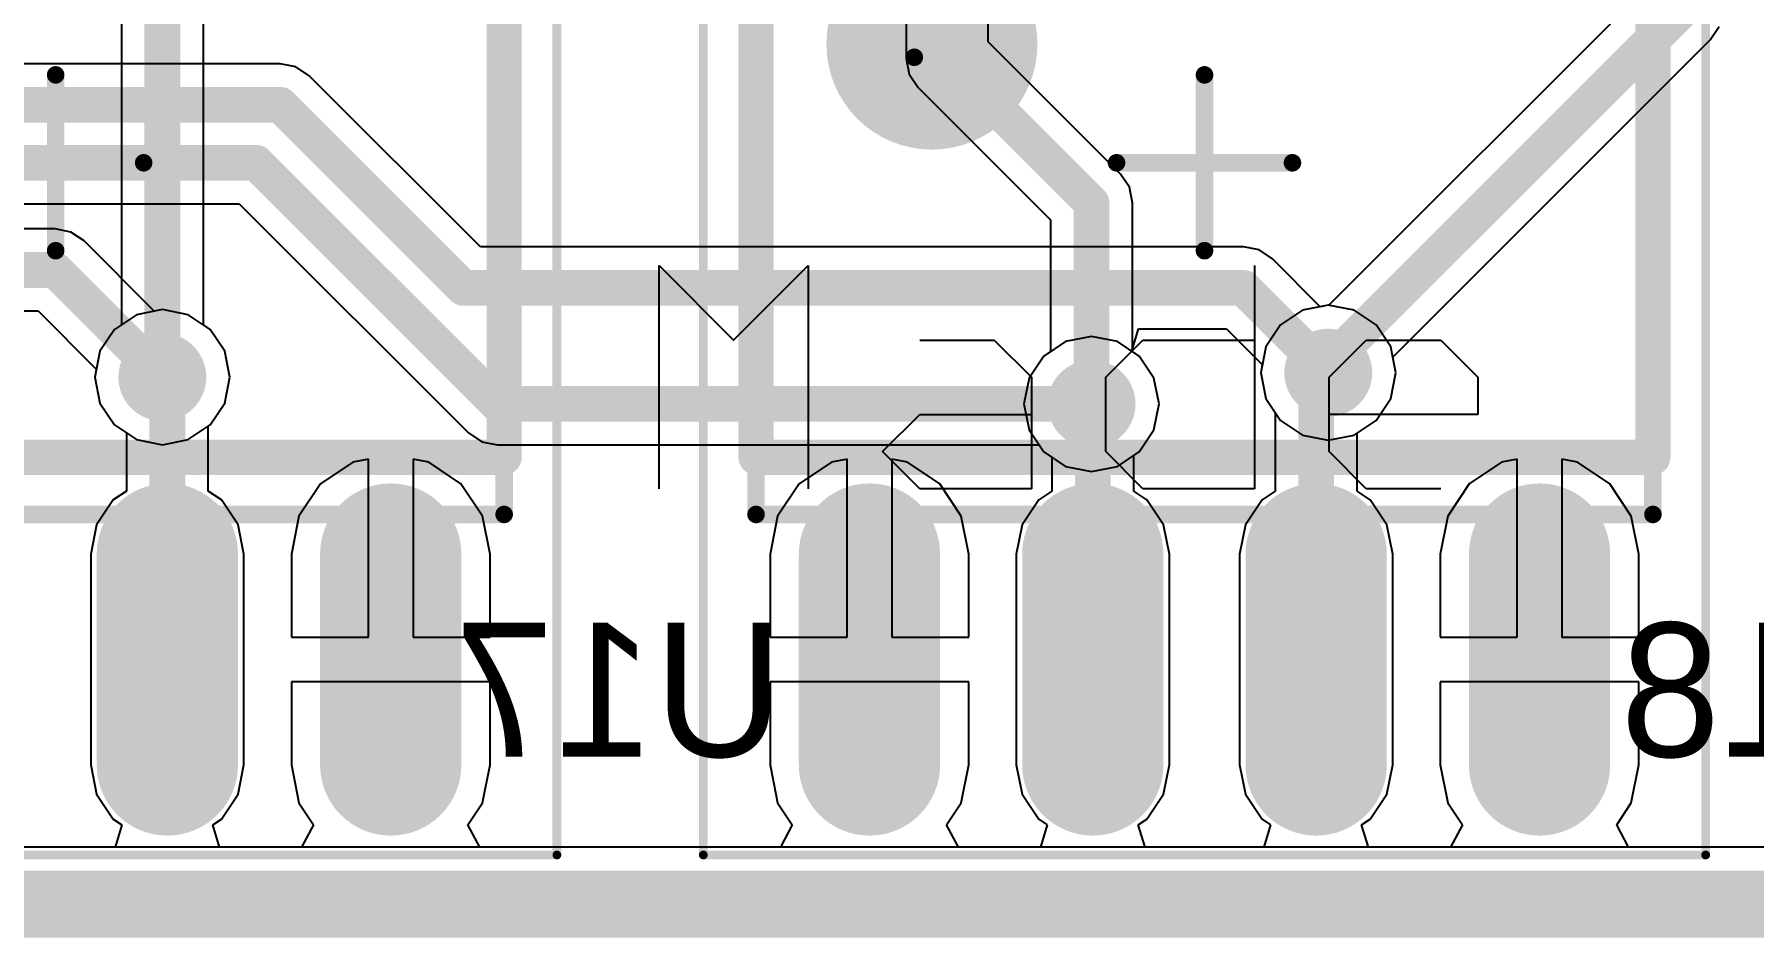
# Model space of a CAD drawing. Header units: millimetres. Extents: x 3.6 to 6.79, y 1.07 to 2.73.
# Drawn here: x 4.7904 to 5.1752, y 1.0655 to 1.2678 of the extents above; entities that cross this region are included whole.
import ezdxf

# ---------------------------------------------------------------- set-up
doc = ezdxf.new("R2010")
doc.units = ezdxf.units.MM
doc.header["$MEASUREMENT"] = 0
for name, color, linetype in [('BottomLayer', 5, 'Continuous'), ('BottomOverlay', 54, 'Continuous'), ('BottomPaste', 16, 'Continuous'), ('BottomSolder', 6, 'Continuous'), ('KeepOutLayer', 6, 'Continuous'), ('Mechanical13', 56, 'Continuous'), ('Mechanical15', 56, 'Continuous'), ('MidLayer1', 16, 'Continuous'), ('MidLayer2', 76, 'Continuous'), ('MultiLayer', 9, 'Continuous'), ('TopLayer', 1, 'Continuous'), ('TopOverlay', 2, 'Continuous'), ('ViaHoleLayer', 16, 'Continuous')]:
    doc.layers.add(name, color=color, linetype=linetype)

# ---------------------------------------------------------------- blocks, each defined once
blk = doc.blocks.new('SO8_B_17')
at = {"layer": 'BottomLayer', "const_width": 0.02362}
for points in [[(-0.0876, 0.075), (-0.13484, 0.075)], [(0.13484, 0.075), (0.0876, 0.075)], [(-0.0876, 0.025), (-0.13484, 0.025)], [(0.13484, 0.025), (0.0876, 0.025)], [(-0.0876, -0.025), (-0.13484, -0.025)], [(0.13484, -0.025), (0.0876, -0.025)], [(-0.0876, -0.075), (-0.13484, -0.075)], [(0.13484, -0.075), (0.0876, -0.075)]]:
    blk.add_lwpolyline(points, dxfattribs=at)
at = {"layer": 'BottomLayer', "const_width": 0.01181}
for points in [[(-0.14075, 0.075, 1), (-0.12894, 0.075, 1)], [(-0.0935, 0.075, 1), (-0.08169, 0.075, 1)], [(0.08169, 0.075, 1), (0.0935, 0.075, 1)], [(0.12894, 0.075, 1), (0.14075, 0.075, 1)], [(-0.14075, 0.025, 1), (-0.12894, 0.025, 1)], [(-0.0935, 0.025, 1), (-0.08169, 0.025, 1)], [(0.08169, 0.025, 1), (0.0935, 0.025, 1)], [(0.12894, 0.025, 1), (0.14075, 0.025, 1)], [(-0.14075, -0.025, 1), (-0.12894, -0.025, 1)], [(-0.0935, -0.025, 1), (-0.08169, -0.025, 1)], [(0.08169, -0.025, 1), (0.0935, -0.025, 1)], [(0.12894, -0.025, 1), (0.14075, -0.025, 1)], [(-0.14075, -0.075, 1), (-0.12894, -0.075, 1)], [(-0.0935, -0.075, 1), (-0.08169, -0.075, 1)], [(0.08169, -0.075, 1), (0.0935, -0.075, 1)], [(0.12894, -0.075, 1), (0.14075, -0.075, 1)]]:
    blk.add_lwpolyline(points, format="xyb", close=True, dxfattribs=at)
at = {"layer": 'BottomOverlay', "const_width": 0.00787}
for points in [[(-0.06594, -0.10039), (-0.06594, 0.10039)], [(0.06594, 0.10039), (-0.06594, 0.10039)], [(0.06594, -0.10039), (0.06594, 0.10039)], [(0.06594, -0.10039), (-0.06594, -0.10039)]]:
    blk.add_lwpolyline(points, dxfattribs=at)
at = {"layer": 'BottomOverlay'}
for points, const_width in [([(-0.06791, 0.10039, 1), (-0.06398, 0.10039, 1)], 0.00394), ([(-0.06791, 0.10039, 1), (-0.06398, 0.10039, 1)], 0.00394), ([(0.06398, 0.10039, 1), (0.06791, 0.10039, 1)], 0.00394), ([(0.06398, 0.10039, 1), (0.06791, 0.10039, 1)], 0.00394), ([(-0.01476, -0.06102, 1), (-0.03839, -0.06102, 1)], 0.02362), ([(-0.04429, -0.06102, 1), (-0.03248, -0.06102, 1)], 0.01181), ([(-0.02067, -0.06102, 1), (-0.00886, -0.06102, 1)], 0.01181), ([(-0.06791, -0.10039, 1), (-0.06398, -0.10039, 1)], 0.00394), ([(-0.06791, -0.10039, 1), (-0.06398, -0.10039, 1)], 0.00394), ([(0.06398, -0.10039, 1), (0.06791, -0.10039, 1)], 0.00394), ([(0.06398, -0.10039, 1), (0.06791, -0.10039, 1)], 0.00394), ([(-0.1063, -0.1124, 1), (-0.11614, -0.1124, 1)], 0.00984), ([(-0.1186, -0.1124, 1), (-0.11368, -0.1124, 1)], 0.00492), ([(-0.10876, -0.1124, 1), (-0.10384, -0.1124, 1)], 0.00492)]:
    blk.add_lwpolyline(points, format="xyb", close=True, dxfattribs=dict(at, const_width=const_width))
at = {"layer": 'BottomPaste', "const_width": 0.02362}
for points in [[(-0.0876, 0.075), (-0.13484, 0.075)], [(0.13484, 0.075), (0.0876, 0.075)], [(-0.0876, 0.025), (-0.13484, 0.025)], [(0.13484, 0.025), (0.0876, 0.025)], [(-0.0876, -0.025), (-0.13484, -0.025)], [(0.13484, -0.025), (0.0876, -0.025)], [(-0.0876, -0.075), (-0.13484, -0.075)], [(0.13484, -0.075), (0.0876, -0.075)]]:
    blk.add_lwpolyline(points, dxfattribs=at)
at = {"layer": 'BottomPaste', "const_width": 0.01181}
for points in [[(-0.14075, 0.075, 1), (-0.12894, 0.075, 1)], [(-0.0935, 0.075, 1), (-0.08169, 0.075, 1)], [(0.08169, 0.075, 1), (0.0935, 0.075, 1)], [(0.12894, 0.075, 1), (0.14075, 0.075, 1)], [(-0.14075, 0.025, 1), (-0.12894, 0.025, 1)], [(-0.0935, 0.025, 1), (-0.08169, 0.025, 1)], [(0.08169, 0.025, 1), (0.0935, 0.025, 1)], [(0.12894, 0.025, 1), (0.14075, 0.025, 1)], [(-0.14075, -0.025, 1), (-0.12894, -0.025, 1)], [(-0.0935, -0.025, 1), (-0.08169, -0.025, 1)], [(0.08169, -0.025, 1), (0.0935, -0.025, 1)], [(0.12894, -0.025, 1), (0.14075, -0.025, 1)], [(-0.14075, -0.075, 1), (-0.12894, -0.075, 1)], [(-0.0935, -0.075, 1), (-0.08169, -0.075, 1)], [(0.08169, -0.075, 1), (0.0935, -0.075, 1)], [(0.12894, -0.075, 1), (0.14075, -0.075, 1)]]:
    blk.add_lwpolyline(points, format="xyb", close=True, dxfattribs=at)
at = {"layer": 'BottomSolder', "const_width": 0.03162}
for points in [[(-0.0876, 0.075), (-0.13484, 0.075)], [(0.13484, 0.075), (0.0876, 0.075)], [(-0.0876, 0.025), (-0.13484, 0.025)], [(0.13484, 0.025), (0.0876, 0.025)], [(-0.0876, -0.025), (-0.13484, -0.025)], [(0.13484, -0.025), (0.0876, -0.025)], [(-0.0876, -0.075), (-0.13484, -0.075)], [(0.13484, -0.075), (0.0876, -0.075)]]:
    blk.add_lwpolyline(points, dxfattribs=at)
at = {"layer": 'BottomSolder', "const_width": 0.01581}
for points in [[(-0.14275, 0.075, 1), (-0.12694, 0.075, 1)], [(-0.0955, 0.075, 1), (-0.07969, 0.075, 1)], [(0.07969, 0.075, 1), (0.0955, 0.075, 1)], [(0.12694, 0.075, 1), (0.14275, 0.075, 1)], [(-0.14275, 0.025, 1), (-0.12694, 0.025, 1)], [(-0.0955, 0.025, 1), (-0.07969, 0.025, 1)], [(0.07969, 0.025, 1), (0.0955, 0.025, 1)], [(0.12694, 0.025, 1), (0.14275, 0.025, 1)], [(-0.14275, -0.025, 1), (-0.12694, -0.025, 1)], [(-0.0955, -0.025, 1), (-0.07969, -0.025, 1)], [(0.07969, -0.025, 1), (0.0955, -0.025, 1)], [(0.12694, -0.025, 1), (0.14275, -0.025, 1)], [(-0.14275, -0.075, 1), (-0.12694, -0.075, 1)], [(-0.0955, -0.075, 1), (-0.07969, -0.075, 1)], [(0.07969, -0.075, 1), (0.0955, -0.075, 1)], [(0.12694, -0.075, 1), (0.14275, -0.075, 1)]]:
    blk.add_lwpolyline(points, format="xyb", close=True, dxfattribs=at)
at = {"layer": 'Mechanical13', "const_width": 0.00394}
for points in [[(-0.07874, -0.10039), (-0.07874, 0.10039)], [(0.07874, 0.10039), (-0.07874, 0.10039)], [(0.07874, -0.10039), (0.07874, 0.10039)], [(0.07874, -0.10039), (-0.07874, -0.10039)]]:
    blk.add_lwpolyline(points, dxfattribs=at)
at = {"layer": 'Mechanical13'}
for points, const_width in [([(-0.07972, 0.10039, 1), (-0.07776, 0.10039, 1)], 0.00197), ([(-0.07972, 0.10039, 1), (-0.07776, 0.10039, 1)], 0.00197), ([(0.07776, 0.10039, 1), (0.07972, 0.10039, 1)], 0.00197), ([(0.07776, 0.10039, 1), (0.07972, 0.10039, 1)], 0.00197), ([(-0.02362, -0.06496, 1), (-0.06299, -0.06496, 1)], 0.00394), ([(-0.06398, -0.06496, 1), (-0.06201, -0.06496, 1)], 0.00197), ([(-0.02461, -0.06496, 1), (-0.02264, -0.06496, 1)], 0.00197), ([(-0.07972, -0.10039, 1), (-0.07776, -0.10039, 1)], 0.00197), ([(-0.07972, -0.10039, 1), (-0.07776, -0.10039, 1)], 0.00197), ([(0.07776, -0.10039, 1), (0.07972, -0.10039, 1)], 0.00197), ([(0.07776, -0.10039, 1), (0.07972, -0.10039, 1)], 0.00197)]:
    blk.add_lwpolyline(points, format="xyb", close=True, dxfattribs=dict(at, const_width=const_width))
at = {"layer": 'Mechanical15'}
for points, const_width in [([(-0.155, -0.1122), (-0.155, 0.1122)], 0.00197), ([(0.155, 0.1122), (-0.155, 0.1122)], 0.00197), ([(0.155, -0.1122), (0.155, 0.1122)], 0.00197), ([(0, -0.01969), (0, 0.01969)], 0.00394), ([(0.01969, 0), (-0.01969, 0)], 0.00394), ([(0.155, -0.1122), (-0.155, -0.1122)], 0.00197)]:
    blk.add_lwpolyline(points, dxfattribs=dict(at, const_width=const_width))
for points, const_width in [([(-0.15549, 0.1122, 1), (-0.15451, 0.1122, 1)], 0.000984), ([(-0.15549, 0.1122, 1), (-0.15451, 0.1122, 1)], 0.000984), ([(0.15451, 0.1122, 1), (0.15549, 0.1122, 1)], 0.000984), ([(0.15451, 0.1122, 1), (0.15549, 0.1122, 1)], 0.000984), ([(-0.00098, 0.01969, 1), (0.00098, 0.01969, 1)], 0.00197), ([(-0.02067, 0, 1), (-0.0187, 0, 1)], 0.00197), ([(0.0187, 0, 1), (0.02067, 0, 1)], 0.00197), ([(-0.00098, -0.01969, 1), (0.00098, -0.01969, 1)], 0.00197), ([(-0.15549, -0.1122, 1), (-0.15451, -0.1122, 1)], 0.000984), ([(-0.15549, -0.1122, 1), (-0.15451, -0.1122, 1)], 0.000984), ([(0.15451, -0.1122, 1), (0.15549, -0.1122, 1)], 0.000984), ([(0.15451, -0.1122, 1), (0.15549, -0.1122, 1)], 0.000984)]:
    blk.add_lwpolyline(points, format="xyb", close=True, dxfattribs=dict(at, const_width=const_width))
blk = doc.blocks.new('SO8_B_18')
at = {"layer": 'BottomLayer', "const_width": 0.02362}
for points in [[(-0.0876, 0.075), (-0.13484, 0.075)], [(0.13484, 0.075), (0.0876, 0.075)], [(-0.0876, 0.025), (-0.13484, 0.025)], [(0.13484, 0.025), (0.0876, 0.025)], [(-0.0876, -0.025), (-0.13484, -0.025)], [(0.13484, -0.025), (0.0876, -0.025)], [(-0.0876, -0.075), (-0.13484, -0.075)], [(0.13484, -0.075), (0.0876, -0.075)]]:
    blk.add_lwpolyline(points, dxfattribs=at)
at = {"layer": 'BottomLayer', "const_width": 0.01181}
for points in [[(-0.14075, 0.075, 1), (-0.12894, 0.075, 1)], [(-0.0935, 0.075, 1), (-0.08169, 0.075, 1)], [(0.08169, 0.075, 1), (0.0935, 0.075, 1)], [(0.12894, 0.075, 1), (0.14075, 0.075, 1)], [(-0.14075, 0.025, 1), (-0.12894, 0.025, 1)], [(-0.0935, 0.025, 1), (-0.08169, 0.025, 1)], [(0.08169, 0.025, 1), (0.0935, 0.025, 1)], [(0.12894, 0.025, 1), (0.14075, 0.025, 1)], [(-0.14075, -0.025, 1), (-0.12894, -0.025, 1)], [(-0.0935, -0.025, 1), (-0.08169, -0.025, 1)], [(0.08169, -0.025, 1), (0.0935, -0.025, 1)], [(0.12894, -0.025, 1), (0.14075, -0.025, 1)], [(-0.14075, -0.075, 1), (-0.12894, -0.075, 1)], [(-0.0935, -0.075, 1), (-0.08169, -0.075, 1)], [(0.08169, -0.075, 1), (0.0935, -0.075, 1)], [(0.12894, -0.075, 1), (0.14075, -0.075, 1)]]:
    blk.add_lwpolyline(points, format="xyb", close=True, dxfattribs=at)
at = {"layer": 'BottomOverlay', "const_width": 0.00787}
for points in [[(-0.06594, -0.10039), (-0.06594, 0.10039)], [(0.06594, 0.10039), (-0.06594, 0.10039)], [(0.06594, -0.10039), (0.06594, 0.10039)], [(0.06594, -0.10039), (-0.06594, -0.10039)]]:
    blk.add_lwpolyline(points, dxfattribs=at)
at = {"layer": 'BottomOverlay'}
for points, const_width in [([(-0.06791, 0.10039, 1), (-0.06398, 0.10039, 1)], 0.00394), ([(-0.06791, 0.10039, 1), (-0.06398, 0.10039, 1)], 0.00394), ([(0.06398, 0.10039, 1), (0.06791, 0.10039, 1)], 0.00394), ([(0.06398, 0.10039, 1), (0.06791, 0.10039, 1)], 0.00394), ([(-0.01476, -0.06102, 1), (-0.03839, -0.06102, 1)], 0.02362), ([(-0.04429, -0.06102, 1), (-0.03248, -0.06102, 1)], 0.01181), ([(-0.02067, -0.06102, 1), (-0.00886, -0.06102, 1)], 0.01181), ([(-0.06791, -0.10039, 1), (-0.06398, -0.10039, 1)], 0.00394), ([(-0.06791, -0.10039, 1), (-0.06398, -0.10039, 1)], 0.00394), ([(0.06398, -0.10039, 1), (0.06791, -0.10039, 1)], 0.00394), ([(0.06398, -0.10039, 1), (0.06791, -0.10039, 1)], 0.00394), ([(-0.1063, -0.1124, 1), (-0.11614, -0.1124, 1)], 0.00984), ([(-0.1186, -0.1124, 1), (-0.11368, -0.1124, 1)], 0.00492), ([(-0.10876, -0.1124, 1), (-0.10384, -0.1124, 1)], 0.00492)]:
    blk.add_lwpolyline(points, format="xyb", close=True, dxfattribs=dict(at, const_width=const_width))
at = {"layer": 'BottomPaste', "const_width": 0.02362}
for points in [[(-0.0876, 0.075), (-0.13484, 0.075)], [(0.13484, 0.075), (0.0876, 0.075)], [(-0.0876, 0.025), (-0.13484, 0.025)], [(0.13484, 0.025), (0.0876, 0.025)], [(-0.0876, -0.025), (-0.13484, -0.025)], [(0.13484, -0.025), (0.0876, -0.025)], [(-0.0876, -0.075), (-0.13484, -0.075)], [(0.13484, -0.075), (0.0876, -0.075)]]:
    blk.add_lwpolyline(points, dxfattribs=at)
at = {"layer": 'BottomPaste', "const_width": 0.01181}
for points in [[(-0.14075, 0.075, 1), (-0.12894, 0.075, 1)], [(-0.0935, 0.075, 1), (-0.08169, 0.075, 1)], [(0.08169, 0.075, 1), (0.0935, 0.075, 1)], [(0.12894, 0.075, 1), (0.14075, 0.075, 1)], [(-0.14075, 0.025, 1), (-0.12894, 0.025, 1)], [(-0.0935, 0.025, 1), (-0.08169, 0.025, 1)], [(0.08169, 0.025, 1), (0.0935, 0.025, 1)], [(0.12894, 0.025, 1), (0.14075, 0.025, 1)], [(-0.14075, -0.025, 1), (-0.12894, -0.025, 1)], [(-0.0935, -0.025, 1), (-0.08169, -0.025, 1)], [(0.08169, -0.025, 1), (0.0935, -0.025, 1)], [(0.12894, -0.025, 1), (0.14075, -0.025, 1)], [(-0.14075, -0.075, 1), (-0.12894, -0.075, 1)], [(-0.0935, -0.075, 1), (-0.08169, -0.075, 1)], [(0.08169, -0.075, 1), (0.0935, -0.075, 1)], [(0.12894, -0.075, 1), (0.14075, -0.075, 1)]]:
    blk.add_lwpolyline(points, format="xyb", close=True, dxfattribs=at)
at = {"layer": 'BottomSolder', "const_width": 0.03162}
for points in [[(-0.0876, 0.075), (-0.13484, 0.075)], [(0.13484, 0.075), (0.0876, 0.075)], [(-0.0876, 0.025), (-0.13484, 0.025)], [(0.13484, 0.025), (0.0876, 0.025)], [(-0.0876, -0.025), (-0.13484, -0.025)], [(0.13484, -0.025), (0.0876, -0.025)], [(-0.0876, -0.075), (-0.13484, -0.075)], [(0.13484, -0.075), (0.0876, -0.075)]]:
    blk.add_lwpolyline(points, dxfattribs=at)
at = {"layer": 'BottomSolder', "const_width": 0.01581}
for points in [[(-0.14275, 0.075, 1), (-0.12694, 0.075, 1)], [(-0.0955, 0.075, 1), (-0.07969, 0.075, 1)], [(0.07969, 0.075, 1), (0.0955, 0.075, 1)], [(0.12694, 0.075, 1), (0.14275, 0.075, 1)], [(-0.14275, 0.025, 1), (-0.12694, 0.025, 1)], [(-0.0955, 0.025, 1), (-0.07969, 0.025, 1)], [(0.07969, 0.025, 1), (0.0955, 0.025, 1)], [(0.12694, 0.025, 1), (0.14275, 0.025, 1)], [(-0.14275, -0.025, 1), (-0.12694, -0.025, 1)], [(-0.0955, -0.025, 1), (-0.07969, -0.025, 1)], [(0.07969, -0.025, 1), (0.0955, -0.025, 1)], [(0.12694, -0.025, 1), (0.14275, -0.025, 1)], [(-0.14275, -0.075, 1), (-0.12694, -0.075, 1)], [(-0.0955, -0.075, 1), (-0.07969, -0.075, 1)], [(0.07969, -0.075, 1), (0.0955, -0.075, 1)], [(0.12694, -0.075, 1), (0.14275, -0.075, 1)]]:
    blk.add_lwpolyline(points, format="xyb", close=True, dxfattribs=at)
at = {"layer": 'Mechanical13', "const_width": 0.00394}
for points in [[(-0.07874, -0.10039), (-0.07874, 0.10039)], [(0.07874, 0.10039), (-0.07874, 0.10039)], [(0.07874, -0.10039), (0.07874, 0.10039)], [(0.07874, -0.10039), (-0.07874, -0.10039)]]:
    blk.add_lwpolyline(points, dxfattribs=at)
at = {"layer": 'Mechanical13'}
for points, const_width in [([(-0.07972, 0.10039, 1), (-0.07776, 0.10039, 1)], 0.00197), ([(-0.07972, 0.10039, 1), (-0.07776, 0.10039, 1)], 0.00197), ([(0.07776, 0.10039, 1), (0.07972, 0.10039, 1)], 0.00197), ([(0.07776, 0.10039, 1), (0.07972, 0.10039, 1)], 0.00197), ([(-0.02362, -0.06496, 1), (-0.06299, -0.06496, 1)], 0.00394), ([(-0.06398, -0.06496, 1), (-0.06201, -0.06496, 1)], 0.00197), ([(-0.02461, -0.06496, 1), (-0.02264, -0.06496, 1)], 0.00197), ([(-0.07972, -0.10039, 1), (-0.07776, -0.10039, 1)], 0.00197), ([(-0.07972, -0.10039, 1), (-0.07776, -0.10039, 1)], 0.00197), ([(0.07776, -0.10039, 1), (0.07972, -0.10039, 1)], 0.00197), ([(0.07776, -0.10039, 1), (0.07972, -0.10039, 1)], 0.00197)]:
    blk.add_lwpolyline(points, format="xyb", close=True, dxfattribs=dict(at, const_width=const_width))
at = {"layer": 'Mechanical15'}
for points, const_width in [([(-0.155, -0.1122), (-0.155, 0.1122)], 0.00197), ([(0.155, 0.1122), (-0.155, 0.1122)], 0.00197), ([(0.155, -0.1122), (0.155, 0.1122)], 0.00197), ([(0, -0.01969), (0, 0.01969)], 0.00394), ([(0.01969, 0), (-0.01969, 0)], 0.00394), ([(0.155, -0.1122), (-0.155, -0.1122)], 0.00197)]:
    blk.add_lwpolyline(points, dxfattribs=dict(at, const_width=const_width))
for points, const_width in [([(-0.15549, 0.1122, 1), (-0.15451, 0.1122, 1)], 0.000984), ([(-0.15549, 0.1122, 1), (-0.15451, 0.1122, 1)], 0.000984), ([(0.15451, 0.1122, 1), (0.15549, 0.1122, 1)], 0.000984), ([(0.15451, 0.1122, 1), (0.15549, 0.1122, 1)], 0.000984), ([(-0.00098, 0.01969, 1), (0.00098, 0.01969, 1)], 0.00197), ([(-0.02067, 0, 1), (-0.0187, 0, 1)], 0.00197), ([(0.0187, 0, 1), (0.02067, 0, 1)], 0.00197), ([(-0.00098, -0.01969, 1), (0.00098, -0.01969, 1)], 0.00197), ([(-0.15549, -0.1122, 1), (-0.15451, -0.1122, 1)], 0.000984), ([(-0.15549, -0.1122, 1), (-0.15451, -0.1122, 1)], 0.000984), ([(0.15451, -0.1122, 1), (0.15549, -0.1122, 1)], 0.000984), ([(0.15451, -0.1122, 1), (0.15549, -0.1122, 1)], 0.000984)]:
    blk.add_lwpolyline(points, format="xyb", close=True, dxfattribs=dict(at, const_width=const_width))

msp = doc.modelspace()

# ---------------------------------------------------------------- linework, layer by layer
at = {"layer": 'BottomLayer'}
for p, q in [((4.81321, 1.20498), (4.8083, 1.2017)), ((4.819, 1.20613), (4.81321, 1.20498)), ((4.82479, 1.20498), (4.819, 1.20613)), ((4.8297, 1.2017), (4.82479, 1.20498)), ((5.07421, 1.20598), (5.0693, 1.2027)), ((5.08, 1.20713), (5.07421, 1.20598)), ((5.08579, 1.20598), (5.08, 1.20713)), ((5.0907, 1.2027), (5.08579, 1.20598)), ((4.8083, 1.2017), (4.80502, 1.19679)), ((4.83298, 1.19679), (4.8297, 1.2017)), ((5.0693, 1.2027), (5.06602, 1.19779)), ((5.09398, 1.19779), (5.0907, 1.2027)), ((5.02121, 1.19898), (5.0163, 1.1957)), ((5.027, 1.20013), (5.02121, 1.19898)), ((5.03279, 1.19898), (5.027, 1.20013)), ((5.0377, 1.1957), (5.03279, 1.19898)), ((5.06602, 1.19779), (5.06487, 1.192)), ((5.09513, 1.192), (5.09398, 1.19779)), ((4.80502, 1.19679), (4.80387, 1.191)), ((4.83413, 1.191), (4.83298, 1.19679)), ((5.0163, 1.1957), (5.01302, 1.19079)), ((5.04098, 1.19079), (5.0377, 1.1957)), ((4.80387, 1.191), (4.80502, 1.18521)), ((4.83298, 1.18521), (4.83413, 1.191)), ((5.01302, 1.19079), (5.01187, 1.185)), ((5.04213, 1.185), (5.04098, 1.19079)), ((5.06487, 1.192), (5.06602, 1.18621)), ((5.09398, 1.18621), (5.09513, 1.192)), ((5.06602, 1.18621), (5.06811, 1.18308)), ((5.0907, 1.1813), (5.09398, 1.18621)), ((4.80502, 1.18521), (4.8083, 1.1803)), ((4.8297, 1.1803), (4.83298, 1.18521)), ((5.01187, 1.185), (5.01302, 1.17921)), ((5.04098, 1.17921), (5.04213, 1.185)), ((5.06811, 1.18308), (5.06811, 1.16549)), ((4.8083, 1.1803), (4.81094, 1.17853)), ((4.81094, 1.17853), (4.81094, 1.16549)), ((4.82929, 1.18003), (4.8297, 1.1803)), ((4.82929, 1.16549), (4.82929, 1.18003)), ((5.01302, 1.17921), (5.0163, 1.1743)), ((5.0377, 1.1743), (5.04098, 1.17921)), ((5.08646, 1.17847), (5.0907, 1.1813)), ((5.08646, 1.16549), (5.08646, 1.17847)), ((5.0163, 1.1743), (5.01811, 1.17309)), ((5.03646, 1.17347), (5.0377, 1.1743)), ((4.86161, 1.17195), (4.85439, 1.16713)), ((4.86512, 1.17265), (4.86161, 1.17195)), ((4.86512, 1.13278), (4.86512, 1.17265)), ((4.87863, 1.17195), (4.87512, 1.17265)), ((4.87512, 1.17265), (4.87512, 1.13278)), ((4.88584, 1.16713), (4.87863, 1.17195)), ((4.96877, 1.17195), (4.96156, 1.16713)), ((4.97229, 1.17265), (4.96877, 1.17195)), ((4.97229, 1.13278), (4.97229, 1.17265)), ((4.9858, 1.17195), (4.98229, 1.17265)), ((4.98229, 1.17265), (4.98229, 1.13278)), ((4.99301, 1.16713), (4.9858, 1.17195)), ((5.01811, 1.17309), (5.01811, 1.16549)), ((5.03646, 1.16549), (5.03646, 1.17347)), ((5.11878, 1.17195), (5.11156, 1.16713)), ((5.12229, 1.17265), (5.11878, 1.17195)), ((5.12229, 1.13278), (5.12229, 1.17265)), ((5.1358, 1.17195), (5.13229, 1.17265)), ((5.13229, 1.17265), (5.13229, 1.13278)), ((5.14301, 1.16713), (5.1358, 1.17195)), ((4.85439, 1.16713), (4.84957, 1.15991)), ((4.89066, 1.15991), (4.88584, 1.16713)), ((4.96156, 1.16713), (4.95674, 1.15991)), ((4.99783, 1.15991), (4.99301, 1.16713)), ((5.11156, 1.16713), (5.10674, 1.15991)), ((5.14783, 1.15991), (5.14301, 1.16713)), ((4.808, 1.16352), (4.80428, 1.15796)), ((4.81094, 1.16549), (4.808, 1.16352)), ((4.83224, 1.16352), (4.82929, 1.16549)), ((4.83595, 1.15796), (4.83224, 1.16352)), ((5.01517, 1.16352), (5.01145, 1.15796)), ((5.01811, 1.16549), (5.01517, 1.16352)), ((5.03941, 1.16352), (5.03646, 1.16549)), ((5.04312, 1.15796), (5.03941, 1.16352)), ((5.06517, 1.16352), (5.06145, 1.15796)), ((5.06811, 1.16549), (5.06517, 1.16352)), ((5.08941, 1.16352), (5.08646, 1.16549)), ((5.09312, 1.15796), (5.08941, 1.16352)), ((4.84957, 1.15991), (4.84788, 1.1514)), ((4.89235, 1.1514), (4.89066, 1.15991)), ((4.95674, 1.15991), (4.95505, 1.1514)), ((4.99952, 1.1514), (4.99783, 1.15991)), ((5.10674, 1.15991), (5.10505, 1.1514)), ((5.14952, 1.1514), (5.14783, 1.15991)), ((4.80428, 1.15796), (4.80298, 1.1514)), ((4.83726, 1.1514), (4.83595, 1.15796)), ((5.01145, 1.15796), (5.01014, 1.1514)), ((5.04443, 1.1514), (5.04312, 1.15796)), ((5.06145, 1.15796), (5.06014, 1.1514)), ((5.09443, 1.1514), (5.09312, 1.15796)), ((4.80298, 1.1514), (4.80298, 1.10416)), ((4.83726, 1.10416), (4.83726, 1.1514)), ((4.84788, 1.1514), (4.84788, 1.13278)), ((4.89235, 1.13278), (4.89235, 1.1514)), ((4.95505, 1.1514), (4.95505, 1.13278)), ((4.99952, 1.13278), (4.99952, 1.1514)), ((5.01014, 1.1514), (5.01014, 1.10416)), ((5.04443, 1.10416), (5.04443, 1.1514)), ((5.06014, 1.1514), (5.06014, 1.10416)), ((5.09443, 1.10416), (5.09443, 1.1514)), ((5.10505, 1.1514), (5.10505, 1.13278)), ((5.14952, 1.13278), (5.14952, 1.1514)), ((4.84788, 1.13278), (4.86512, 1.13278)), ((4.87512, 1.13278), (4.89235, 1.13278)), ((4.95505, 1.13278), (4.97229, 1.13278)), ((4.98229, 1.13278), (4.99952, 1.13278)), ((5.10505, 1.13278), (5.12229, 1.13278)), ((5.13229, 1.13278), (5.14952, 1.13278)), ((4.87012, 1.12278), (4.84788, 1.12278)), ((4.84788, 1.12278), (4.84788, 1.10416)), ((4.89235, 1.12278), (4.87012, 1.12278)), ((4.89235, 1.10416), (4.89235, 1.12278)), ((4.97729, 1.12278), (4.95505, 1.12278)), ((4.95505, 1.12278), (4.95505, 1.10416)), ((4.99952, 1.12278), (4.97729, 1.12278)), ((4.99952, 1.10416), (4.99952, 1.12278)), ((5.12729, 1.12278), (5.10505, 1.12278)), ((5.10505, 1.12278), (5.10505, 1.10416)), ((5.14952, 1.12278), (5.12729, 1.12278)), ((5.14952, 1.10416), (5.14952, 1.12278)), ((4.80298, 1.10416), (4.80428, 1.0976)), ((4.83595, 1.0976), (4.83726, 1.10416)), ((4.84788, 1.10416), (4.84957, 1.09565)), ((4.89066, 1.09565), (4.89235, 1.10416)), ((4.95505, 1.10416), (4.95674, 1.09565)), ((4.99783, 1.09565), (4.99952, 1.10416)), ((5.01014, 1.10416), (5.01145, 1.0976)), ((5.04312, 1.0976), (5.04443, 1.10416)), ((5.06014, 1.10416), (5.06145, 1.0976)), ((5.09312, 1.0976), (5.09443, 1.10416)), ((5.10505, 1.10416), (5.10674, 1.09565)), ((5.14783, 1.09565), (5.14952, 1.10416)), ((4.80428, 1.0976), (4.808, 1.09204)), ((4.83224, 1.09204), (4.83595, 1.0976)), ((5.01145, 1.0976), (5.01517, 1.09204)), ((5.03941, 1.09204), (5.04312, 1.0976)), ((5.06145, 1.0976), (5.06517, 1.09204)), ((5.08941, 1.09204), (5.09312, 1.0976)), ((4.84957, 1.09565), (4.85285, 1.09074)), ((4.88739, 1.09074), (4.89066, 1.09565)), ((4.95674, 1.09565), (4.96002, 1.09074)), ((4.99456, 1.09074), (4.99783, 1.09565)), ((5.10674, 1.09565), (5.11002, 1.09074)), ((5.14456, 1.09074), (5.14783, 1.09565)), ((4.808, 1.09204), (4.80993, 1.09074)), ((4.80993, 1.09074), (4.80841, 1.08574)), ((4.8303, 1.09074), (4.83224, 1.09204)), ((4.83182, 1.08574), (4.8303, 1.09074)), ((4.85285, 1.09074), (4.85017, 1.08574)), ((4.89006, 1.08574), (4.88739, 1.09074)), ((4.96002, 1.09074), (4.95734, 1.08574)), ((4.99723, 1.08574), (4.99456, 1.09074)), ((5.01517, 1.09204), (5.0171, 1.09074)), ((5.0171, 1.09074), (5.01558, 1.08574)), ((5.03747, 1.09074), (5.03941, 1.09204)), ((5.03899, 1.08574), (5.03747, 1.09074)), ((5.06517, 1.09204), (5.0671, 1.09074)), ((5.0671, 1.09074), (5.06558, 1.08574)), ((5.08747, 1.09074), (5.08941, 1.09204)), ((5.08899, 1.08574), (5.08747, 1.09074)), ((5.11002, 1.09074), (5.10734, 1.08574)), ((5.14723, 1.08574), (5.14456, 1.09074)), ((4.80841, 1.08574), (4.78182, 1.08574)), ((4.85017, 1.08574), (4.83182, 1.08574)), ((4.95734, 1.08574), (4.89006, 1.08574)), ((5.01558, 1.08574), (4.99723, 1.08574)), ((5.06558, 1.08574), (5.03899, 1.08574)), ((5.10734, 1.08574), (5.08899, 1.08574)), ((5.21451, 1.08574), (5.14723, 1.08574))]:
    msp.add_line(p, q, dxfattribs=at)
for points, const_width in [([(4.81408, 1.191, 1), (4.82392, 1.191, 1)], 0.00984), ([(5.07508, 1.192, 1), (5.08492, 1.192, 1)], 0.00984), ([(4.817, 1.191, 1), (4.821, 1.191, 1)], 0.004), ([(4.81812, 1.18988, 1), (4.82212, 1.18988, 1)], 0.004), ([(4.81812, 1.18988, 1), (4.82212, 1.18988, 1)], 0.004), ([(5.02208, 1.185, 1), (5.03192, 1.185, 1)], 0.00984), ([(5.07529, 1.18929, 1), (5.07929, 1.18929, 1)], 0.004), ([(5.07529, 1.18929, 1), (5.07929, 1.18929, 1)], 0.004), ([(5.078, 1.192, 1), (5.082, 1.192, 1)], 0.004), ([(5.025, 1.185, 1), (5.029, 1.185, 1)], 0.004), ([(5.02529, 1.18471, 1), (5.02929, 1.18471, 1)], 0.004), ([(5.02529, 1.18471, 1), (5.02929, 1.18471, 1)], 0.004), ([(4.81812, 1.12778, 1), (4.82212, 1.12778, 1)], 0.004), ([(5.02529, 1.12778, 1), (5.02929, 1.12778, 1)], 0.004), ([(5.07529, 1.12778, 1), (5.07929, 1.12778, 1)], 0.004)]:
    msp.add_lwpolyline(points, format="xyb", close=True, dxfattribs=dict(at, const_width=const_width))
at = {"layer": 'BottomLayer', "const_width": 0.008}
for points in [[(4.819, 1.191), (4.82012, 1.18988)], [(4.82012, 1.12778), (4.82012, 1.18988)], [(5.07729, 1.18929), (5.08, 1.192)], [(5.07729, 1.12778), (5.07729, 1.18929)], [(5.027, 1.185), (5.02729, 1.18471)], [(5.02729, 1.12778), (5.02729, 1.18471)]]:
    msp.add_lwpolyline(points, dxfattribs=at)
at = {"layer": 'KeepOutLayer', "const_width": 0.015}
msp.add_lwpolyline([(3.622, 1.073), (6.77161, 1.073)], dxfattribs=at)
at = {"layer": 'MidLayer1'}
for p, q in [((4.9855, 1.72028), (4.9855, 1.26232)), ((5.00386, 1.26612), (5.00386, 1.72028)), ((4.80982, 1.319), (4.80982, 1.20272)), ((4.82818, 1.20272), (4.82818, 1.3152)), ((5.14982, 1.2768), (5.08013, 1.20711)), ((5.09444, 1.19547), (5.16549, 1.26651)), ((5.16549, 1.26651), (5.16748, 1.26949)), ((5.03349, 1.23649), (5.00386, 1.26612)), ((4.9855, 1.26232), (4.9862, 1.25881)), ((4.9862, 1.25881), (4.98819, 1.25583)), ((4.98819, 1.25583), (5.01782, 1.2262)), ((5.03548, 1.23351), (5.03349, 1.23649)), ((5.03618, 1.23), (5.03548, 1.23351)), ((5.03618, 1.19672), (5.03618, 1.23)), ((5.01782, 1.2262), (5.01782, 1.19672)), ((5.07421, 1.20598), (5.0693, 1.2027)), ((5.08, 1.20713), (5.07421, 1.20598)), ((5.08013, 1.20711), (5.08, 1.20713)), ((4.8083, 1.2017), (4.80502, 1.19679)), ((4.80982, 1.20272), (4.8083, 1.2017)), ((4.8297, 1.2017), (4.82818, 1.20272)), ((4.83298, 1.19679), (4.8297, 1.2017)), ((5.0693, 1.2027), (5.06602, 1.19779)), ((5.06602, 1.19779), (5.06487, 1.192)), ((4.80502, 1.19679), (4.80387, 1.191)), ((4.83413, 1.191), (4.83298, 1.19679)), ((5.0163, 1.1957), (5.01302, 1.19079)), ((5.01782, 1.19672), (5.0163, 1.1957)), ((5.0377, 1.1957), (5.03618, 1.19672)), ((5.04098, 1.19079), (5.0377, 1.1957)), ((5.09513, 1.192), (5.09444, 1.19547)), ((4.80387, 1.191), (4.80502, 1.18521)), ((4.83298, 1.18521), (4.83413, 1.191)), ((5.01302, 1.19079), (5.01187, 1.185)), ((5.04213, 1.185), (5.04098, 1.19079)), ((5.06487, 1.192), (5.06602, 1.18621)), ((5.09398, 1.18621), (5.09513, 1.192)), ((5.06602, 1.18621), (5.0693, 1.1813)), ((5.0907, 1.1813), (5.09398, 1.18621)), ((4.80502, 1.18521), (4.8083, 1.1803)), ((4.8297, 1.1803), (4.83298, 1.18521)), ((5.01187, 1.185), (5.01302, 1.17921)), ((5.04098, 1.17921), (5.04213, 1.185)), ((4.8083, 1.1803), (4.81321, 1.17702)), ((4.82479, 1.17702), (4.8297, 1.1803)), ((5.01302, 1.17921), (5.0163, 1.1743)), ((5.0377, 1.1743), (5.04098, 1.17921)), ((5.0693, 1.1813), (5.07421, 1.17802)), ((5.07421, 1.17802), (5.08, 1.17687)), ((5.08, 1.17687), (5.08579, 1.17802)), ((5.08579, 1.17802), (5.0907, 1.1813)), ((4.81321, 1.17702), (4.819, 1.17587)), ((4.819, 1.17587), (4.82479, 1.17702)), ((5.0163, 1.1743), (5.02121, 1.17102)), ((5.03279, 1.17102), (5.0377, 1.1743)), ((5.02121, 1.17102), (5.027, 1.16987)), ((5.027, 1.16987), (5.03279, 1.17102)), ((6.75886, 1.08574), (3.63474, 1.08574))]:
    msp.add_line(p, q, dxfattribs=at)
at = {"layer": 'MidLayer1', "const_width": 0.008}
for points in [[(4.99468, 1.26232), (4.99468, 1.732)], [(4.819, 1.191), (4.819, 1.319)], [(5.08, 1.194), (5.159, 1.273)], [(4.99468, 1.26232), (5.027, 1.23)], [(5.027, 1.185), (5.027, 1.23)], [(5.08, 1.192), (5.08, 1.194)]]:
    msp.add_lwpolyline(points, dxfattribs=at)
at = {"layer": 'MidLayer1'}
for points, const_width in [([(4.99268, 1.26232, 1), (4.99668, 1.26232, 1)], 0.004), ([(4.99268, 1.26232, 1), (4.99668, 1.26232, 1)], 0.004), ([(5.025, 1.23, 1), (5.029, 1.23, 1)], 0.004), ([(5.025, 1.23, 1), (5.029, 1.23, 1)], 0.004), ([(4.81408, 1.191, 1), (4.82392, 1.191, 1)], 0.00984), ([(5.07508, 1.192, 1), (5.08492, 1.192, 1)], 0.00984), ([(5.078, 1.194, 1), (5.082, 1.194, 1)], 0.004), ([(5.078, 1.194, 1), (5.082, 1.194, 1)], 0.004), ([(4.817, 1.191, 1), (4.821, 1.191, 1)], 0.004), ([(5.02208, 1.185, 1), (5.03192, 1.185, 1)], 0.00984), ([(5.078, 1.192, 1), (5.082, 1.192, 1)], 0.004), ([(5.025, 1.185, 1), (5.029, 1.185, 1)], 0.004)]:
    msp.add_lwpolyline(points, format="xyb", close=True, dxfattribs=dict(at, const_width=const_width))
at = {"layer": 'MidLayer2'}
for p, q in [((4.81321, 1.20498), (4.8083, 1.2017)), ((4.819, 1.20613), (4.81321, 1.20498)), ((4.82479, 1.20498), (4.819, 1.20613)), ((4.8297, 1.2017), (4.82479, 1.20498)), ((5.07421, 1.20598), (5.0693, 1.2027)), ((5.08, 1.20713), (5.07421, 1.20598)), ((5.08579, 1.20598), (5.08, 1.20713)), ((5.0907, 1.2027), (5.08579, 1.20598)), ((4.8083, 1.2017), (4.80502, 1.19679)), ((4.83298, 1.19679), (4.8297, 1.2017)), ((5.0693, 1.2027), (5.06602, 1.19779)), ((5.09398, 1.19779), (5.0907, 1.2027)), ((5.02121, 1.19898), (5.0163, 1.1957)), ((5.027, 1.20013), (5.02121, 1.19898)), ((5.03279, 1.19898), (5.027, 1.20013)), ((5.0377, 1.1957), (5.03279, 1.19898)), ((5.06602, 1.19779), (5.06487, 1.192)), ((5.09513, 1.192), (5.09398, 1.19779)), ((4.80502, 1.19679), (4.80387, 1.191)), ((4.83413, 1.191), (4.83298, 1.19679)), ((5.0163, 1.1957), (5.01302, 1.19079)), ((5.04098, 1.19079), (5.0377, 1.1957)), ((4.80387, 1.191), (4.80502, 1.18521)), ((4.83298, 1.18521), (4.83413, 1.191)), ((5.01302, 1.19079), (5.01187, 1.185)), ((5.04213, 1.185), (5.04098, 1.19079)), ((5.06487, 1.192), (5.06602, 1.18621)), ((5.09398, 1.18621), (5.09513, 1.192)), ((5.06602, 1.18621), (5.0693, 1.1813)), ((5.0907, 1.1813), (5.09398, 1.18621)), ((4.80502, 1.18521), (4.8083, 1.1803)), ((4.8297, 1.1803), (4.83298, 1.18521)), ((5.01187, 1.185), (5.01302, 1.17921)), ((5.04098, 1.17921), (5.04213, 1.185)), ((4.8083, 1.1803), (4.81321, 1.17702)), ((4.82479, 1.17702), (4.8297, 1.1803)), ((5.01302, 1.17921), (5.0163, 1.1743)), ((5.0377, 1.1743), (5.04098, 1.17921)), ((5.0693, 1.1813), (5.07421, 1.17802)), ((5.07421, 1.17802), (5.08, 1.17687)), ((5.08, 1.17687), (5.08579, 1.17802)), ((5.08579, 1.17802), (5.0907, 1.1813)), ((4.81321, 1.17702), (4.819, 1.17587)), ((4.819, 1.17587), (4.82479, 1.17702)), ((5.0163, 1.1743), (5.02121, 1.17102)), ((5.03279, 1.17102), (5.0377, 1.1743)), ((5.02121, 1.17102), (5.027, 1.16987)), ((5.027, 1.16987), (5.03279, 1.17102)), ((6.75886, 1.08574), (3.63474, 1.08574))]:
    msp.add_line(p, q, dxfattribs=at)
at = {"layer": 'MidLayer2', "const_width": 0.00984}
for points in [[(4.81408, 1.191, 1), (4.82392, 1.191, 1)], [(5.07508, 1.192, 1), (5.08492, 1.192, 1)], [(5.02208, 1.185, 1), (5.03192, 1.185, 1)]]:
    msp.add_lwpolyline(points, format="xyb", close=True, dxfattribs=at)
at = {"layer": 'MultiLayer', "const_width": 0.00984}
for points in [[(4.81408, 1.191, 1), (4.82392, 1.191, 1)], [(5.07508, 1.192, 1), (5.08492, 1.192, 1)], [(5.02208, 1.185, 1), (5.03192, 1.185, 1)]]:
    msp.add_lwpolyline(points, format="xyb", close=True, dxfattribs=at)
at = {"layer": 'TopLayer'}
for p, q in [((4.84538, 1.26118), (4.71319, 1.26118)), ((4.8489, 1.26048), (4.84538, 1.26118)), ((4.85187, 1.25849), (4.8489, 1.26048)), ((4.89019, 1.22018), (4.85187, 1.25849)), ((4.704, 1.22982), (4.8362, 1.22982)), ((4.8362, 1.22982), (4.88751, 1.17851)), ((4.795, 1.22418), (4.6808, 1.22418)), ((4.79851, 1.22348), (4.795, 1.22418)), ((4.80149, 1.22149), (4.79851, 1.22348)), ((4.8172, 1.20578), (4.80149, 1.22149)), ((5.061, 1.22018), (4.89019, 1.22018)), ((5.06451, 1.21948), (5.061, 1.22018)), ((5.06749, 1.21749), (5.06451, 1.21948)), ((5.0782, 1.20678), (5.06749, 1.21749)), ((4.78434, 1.20582), (4.7912, 1.20582)), ((4.7912, 1.20582), (4.80422, 1.1928)), ((4.819, 1.20613), (4.8172, 1.20578)), ((4.82479, 1.20498), (4.819, 1.20613)), ((4.8297, 1.2017), (4.82479, 1.20498)), ((5.08, 1.20713), (5.0782, 1.20678)), ((5.08579, 1.20598), (5.08, 1.20713)), ((5.0907, 1.2027), (5.08579, 1.20598)), ((4.83298, 1.19679), (4.8297, 1.2017)), ((5.03602, 1.19682), (5.03754, 1.20182)), ((5.03754, 1.20182), (5.0572, 1.20182)), ((5.0572, 1.20182), (5.06522, 1.1938)), ((5.09398, 1.19779), (5.0907, 1.2027)), ((5.09513, 1.192), (5.09398, 1.19779)), ((4.83413, 1.191), (4.83298, 1.19679)), ((5.0377, 1.1957), (5.03602, 1.19682)), ((5.04098, 1.19079), (5.0377, 1.1957)), ((5.06522, 1.1938), (5.06487, 1.192)), ((4.80422, 1.1928), (4.80387, 1.191)), ((4.80387, 1.191), (4.80502, 1.18521)), ((4.83298, 1.18521), (4.83413, 1.191)), ((5.04213, 1.185), (5.04098, 1.19079)), ((5.06487, 1.192), (5.06602, 1.18621)), ((5.09398, 1.18621), (5.09513, 1.192)), ((5.06602, 1.18621), (5.0693, 1.1813)), ((5.0907, 1.1813), (5.09398, 1.18621)), ((4.80502, 1.18521), (4.8083, 1.1803)), ((4.8297, 1.1803), (4.83298, 1.18521)), ((5.04098, 1.17921), (5.04213, 1.185)), ((4.8083, 1.1803), (4.81321, 1.17702)), ((4.82479, 1.17702), (4.8297, 1.1803)), ((4.88751, 1.17851), (4.89049, 1.17652)), ((5.0377, 1.1743), (5.04098, 1.17921)), ((5.0693, 1.1813), (5.07421, 1.17802)), ((5.07421, 1.17802), (5.08, 1.17687)), ((5.08, 1.17687), (5.08579, 1.17802)), ((5.08579, 1.17802), (5.0907, 1.1813)), ((4.81321, 1.17702), (4.819, 1.17587)), ((4.819, 1.17587), (4.82479, 1.17702)), ((4.89049, 1.17652), (4.894, 1.17582)), ((4.894, 1.17582), (5.01528, 1.17582)), ((5.01528, 1.17582), (5.0163, 1.1743)), ((5.0163, 1.1743), (5.02121, 1.17102)), ((5.03279, 1.17102), (5.0377, 1.1743)), ((5.02121, 1.17102), (5.027, 1.16987)), ((5.027, 1.16987), (5.03279, 1.17102)), ((6.75886, 1.08574), (3.63474, 1.08574))]:
    msp.add_line(p, q, dxfattribs=at)
at = {"layer": 'TopLayer', "const_width": 0.008}
for points in [[(4.70938, 1.252), (4.84538, 1.252)], [(4.84538, 1.252), (4.88638, 1.211)], [(4.704, 1.239), (4.84, 1.239)], [(4.84, 1.239), (4.894, 1.185)], [(4.677, 1.215), (4.795, 1.215)], [(4.795, 1.215), (4.819, 1.191)], [(4.88638, 1.211), (5.061, 1.211)], [(5.061, 1.211), (5.08, 1.192)], [(4.894, 1.185), (5.027, 1.185)]]:
    msp.add_lwpolyline(points, dxfattribs=at)
at = {"layer": 'TopLayer'}
for points, const_width in [([(4.84338, 1.252, 1), (4.84738, 1.252, 1)], 0.004), ([(4.84338, 1.252, 1), (4.84738, 1.252, 1)], 0.004), ([(4.838, 1.239, 1), (4.842, 1.239, 1)], 0.004), ([(4.838, 1.239, 1), (4.842, 1.239, 1)], 0.004), ([(4.793, 1.215, 1), (4.797, 1.215, 1)], 0.004), ([(4.793, 1.215, 1), (4.797, 1.215, 1)], 0.004), ([(4.88438, 1.211, 1), (4.88838, 1.211, 1)], 0.004), ([(4.88438, 1.211, 1), (4.88838, 1.211, 1)], 0.004), ([(5.059, 1.211, 1), (5.063, 1.211, 1)], 0.004), ([(5.059, 1.211, 1), (5.063, 1.211, 1)], 0.004), ([(4.81408, 1.191, 1), (4.82392, 1.191, 1)], 0.00984), ([(5.07508, 1.192, 1), (5.08492, 1.192, 1)], 0.00984), ([(4.817, 1.191, 1), (4.821, 1.191, 1)], 0.004), ([(5.02208, 1.185, 1), (5.03192, 1.185, 1)], 0.00984), ([(5.078, 1.192, 1), (5.082, 1.192, 1)], 0.004), ([(4.892, 1.185, 1), (4.896, 1.185, 1)], 0.004), ([(4.892, 1.185, 1), (4.896, 1.185, 1)], 0.004), ([(5.025, 1.185, 1), (5.029, 1.185, 1)], 0.004)]:
    msp.add_lwpolyline(points, format="xyb", close=True, dxfattribs=dict(at, const_width=const_width))
at = {"layer": 'TopOverlay'}
for p, q in [((4.93022, 1.166), (4.93022, 1.21598)), ((4.93022, 1.21598), (4.94688, 1.19932)), ((4.94688, 1.19932), (4.96355, 1.21598)), ((4.96355, 1.21598), (4.96355, 1.166)), ((5.06351, 1.21598), (5.06351, 1.166)), ((4.98854, 1.19932), (5.0052, 1.19932)), ((5.0052, 1.19932), (5.01353, 1.19099)), ((5.03019, 1.19099), (5.03852, 1.19932)), ((5.03852, 1.19932), (5.06351, 1.19932)), ((5.08017, 1.19099), (5.0885, 1.19932)), ((5.0885, 1.19932), (5.10517, 1.19932)), ((5.10517, 1.19932), (5.1135, 1.19099)), ((5.01353, 1.19099), (5.01353, 1.166)), ((5.03019, 1.17433), (5.03019, 1.19099)), ((5.08017, 1.17433), (5.08017, 1.19099)), ((5.1135, 1.19099), (5.1135, 1.18266)), ((4.98021, 1.17433), (4.98854, 1.18266)), ((4.98854, 1.18266), (5.01353, 1.18266)), ((5.1135, 1.18266), (5.08017, 1.18266)), ((4.98854, 1.166), (4.98021, 1.17433)), ((5.03852, 1.166), (5.03019, 1.17433)), ((5.0885, 1.166), (5.08017, 1.17433)), ((5.01353, 1.166), (4.98854, 1.166)), ((5.06351, 1.166), (5.03852, 1.166)), ((5.10517, 1.166), (5.0885, 1.166))]:
    msp.add_line(p, q, dxfattribs=at)
at = {"layer": 'ViaHoleLayer', "const_width": 0.00591}
for points in [[(5.07705, 1.192, 1), (5.08295, 1.192, 1)], [(4.81605, 1.191, 1), (4.82195, 1.191, 1)], [(5.02405, 1.185, 1), (5.02995, 1.185, 1)]]:
    msp.add_lwpolyline(points, format="xyb", close=True, dxfattribs=at)

# ---------------------------------------------------------------- block references
at = {"rotation": 270}
for name, p in [('SO8_B_18', (4.79512, 1.239)), ('SO8_B_17', (5.05229, 1.239))]:
    msp.add_blockref(name, p, dxfattribs=at)

# ---------------------------------------------------------------- texts
at = {"layer": 'BottomOverlay', "text_generation_flag": 2}
for s, p in [('U17', (4.958, 1.106)), ('U18', (5.219, 1.106))]:
    msp.add_text(s, height=0.03, dxfattribs=at).set_placement(p)

doc.saveas('drawing.dxf')
